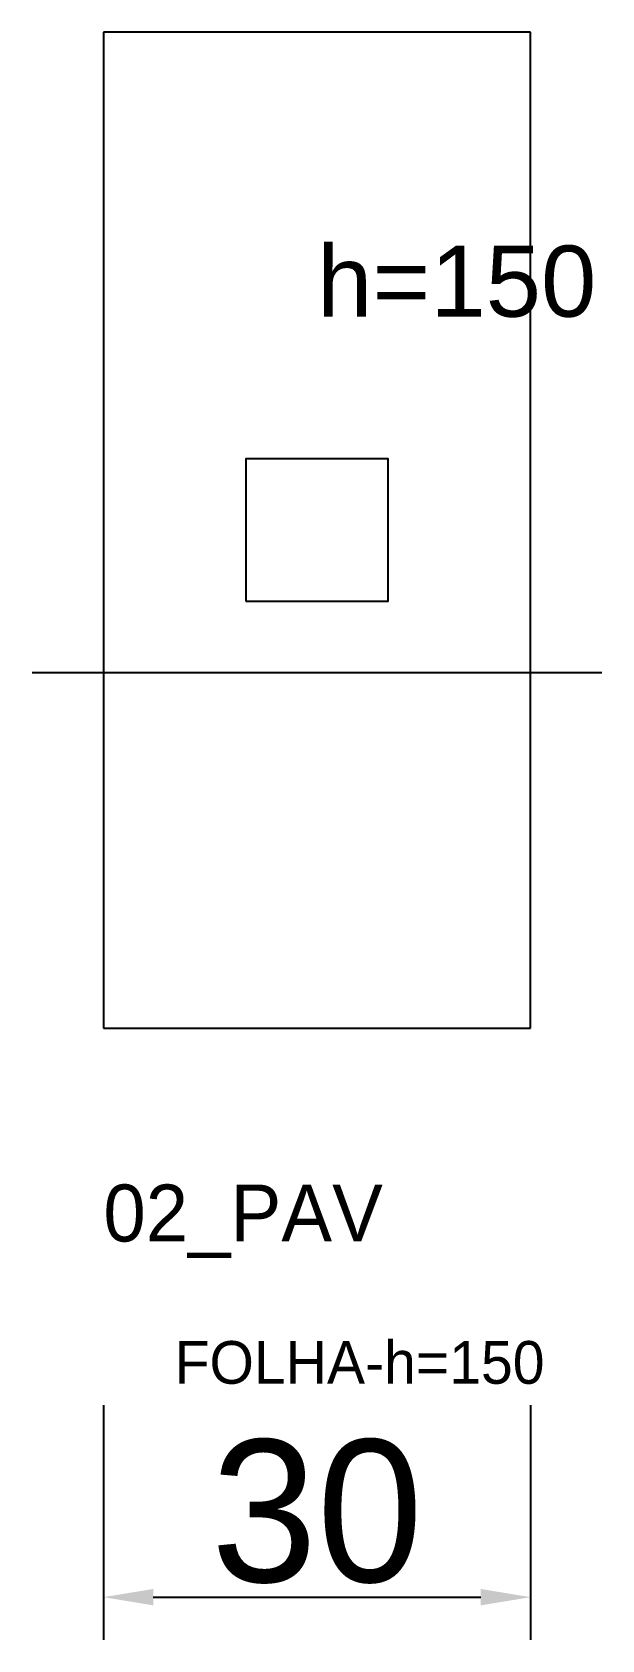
# Model space of a CAD drawing. Header units: metres. Extents: x 217 to 257, y 88 to 202.
import ezdxf

# ---------------------------------------------------------------- set-up
doc = ezdxf.new("R2010")
doc.units = ezdxf.units.M
for name, color, linetype in [('COTA', 241, 'CONTINUOUS'), ('FOLHA', 255, 'CONTINUOUS'), ('Hachura', 251, 'CONTINUOUS'), ('NOMENCLATURA', 7, 'CONTINUOUS'), ('Nível', 160, 'CONTINUOUS'), ('Painéis', 200, 'CONTINUOUS'), ('Pilares', 5, 'CONTINUOUS'), ('SARR_2.2x7', 40, 'CONTINUOUS')]:
    doc.layers.add(name, color=color, linetype=linetype)
doc.styles.add('ARIAL', font='Arial.ttf')
doc.dimstyles.new('EZ DXF', dxfattribs={"dimtxt": 10, "dimasz": 3.5, "dimexe": 3, "dimexo": 1.5, "dimgap": 1, "dimtad": 1, "dimdec": 1, "dimdsep": 46, "dimcen": 2.5, "dimazin": 3, "dimtfac": 1, "dimtmove": 0, "dimatfit": 3})

msp = doc.modelspace()

# ---------------------------------------------------------------- hatches: boundary and pattern name
at = {"layer": 'Hachura'}
h = msp.add_hatch(dxfattribs=at)
h.set_pattern_fill('ANSI31', scale=50)
h.paths.add_polyline_path([(222.2, 131.5), (252.2, 131.5), (252.2, 201.5), (222.2, 201.5)])
h = msp.add_hatch(dxfattribs=at)
h.set_pattern_fill('ANSI31', scale=50)
h.paths.add_polyline_path([(222.2, 131.5), (252.2, 131.5), (252.2, 201.5), (222.2, 201.5)])

# ---------------------------------------------------------------- linework, layer by layer
at = {"layer": 'Painéis', "color": 200}
for p, q in [((252.2, 201.5), (222.2, 201.5)), ((222.2, 201.5), (222.2, 131.5)), ((252.2, 201.5), (222.2, 201.5)), ((222.2, 201.5), (222.2, 131.5)), ((252.2, 131.5), (252.2, 201.5)), ((252.2, 131.5), (252.2, 201.5)), ((222.2, 131.5), (252.2, 131.5)), ((222.2, 131.5), (252.2, 131.5))]:
    msp.add_line(p, q, dxfattribs=at)
at = {"layer": 'Pilares'}
msp.add_lwpolyline([(232.2, 161.5), (242.2, 161.5), (242.2, 171.5), (232.2, 171.5)], close=True, dxfattribs=at)
msp.add_lwpolyline([(232.2, 161.5), (242.2, 161.5), (242.2, 171.5), (232.2, 171.5)], close=True, dxfattribs=at)
at = {"layer": 'SARR_2.2x7'}
msp.add_line((217.2, 156.5), (257.2, 156.5), dxfattribs=at)
msp.add_line((217.2, 156.5), (257.2, 156.5), dxfattribs=at)

# ---------------------------------------------------------------- texts
at = {"layer": 'FOLHA'}
msp.add_text('FOLHA-h=150', height=3, dxfattribs=at).set_placement((227.2, 106.5))
msp.add_text('FOLHA-h=150', height=3, dxfattribs=at).set_placement((227.2, 106.5))
at = {"layer": 'NOMENCLATURA', "insert": (237.2, 186.5), "char_height": 5, "attachment_point": 1, "style": 'ARIAL'}
msp.add_mtext('h=150', dxfattribs=at)
msp.add_mtext('h=150', dxfattribs=at)
at = {"layer": 'Nível'}
msp.add_text('02_PAV', height=4, dxfattribs=at).set_placement((222.2, 116.5))
msp.add_text('02_PAV', height=4, dxfattribs=at).set_placement((222.2, 116.5))

# ---------------------------------------------------------------- dimensions: what is measured, and where the dimension line sits
at = {"layer": 'COTA'}
msp.add_linear_dim(base=(222.2, 91.5), p1=(222.2, 106.5), p2=(252.2, 106.5), dimstyle='EZ DXF', dxfattribs=at).render()
msp.add_linear_dim(base=(222.2, 91.5), p1=(222.2, 106.5), p2=(252.2, 106.5), dimstyle='EZ DXF', dxfattribs=at).render()

doc.saveas('drawing.dxf')
